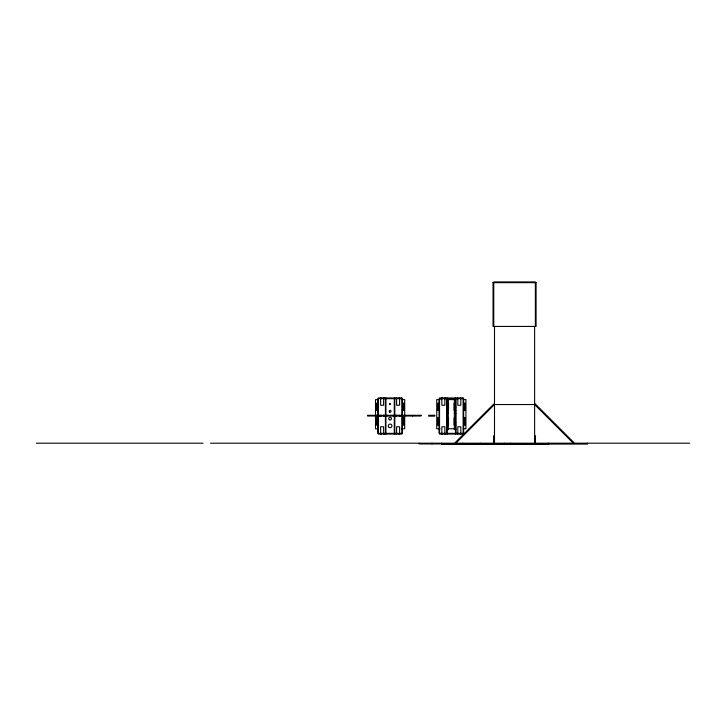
<?xml version="1.0" encoding="UTF-8"?>
<svg xmlns="http://www.w3.org/2000/svg" width="726" height="726" viewBox="0 0 726 726"><rect width="100%" height="100%" fill="white"/><g stroke="black" fill="none" stroke-linecap="round" stroke-linejoin="round"><path stroke-width="1.09" d="M494.497 404.536L455.828 443.196L455.211 442.579L493.871 403.919L494.497 404.536L534.626 404.536L573.295 443.196L573.912 442.579L535.243 403.919L534.626 404.536M493.036 282.659L536.087 282.659M377.765 399.599L375.514 399.599L375.514 428.785L377.765 428.785M401.342 399.599L404.709 399.599L404.709 428.785L401.342 428.785M440.101 399.599L436.734 399.599L436.734 428.785L440.101 428.785M447.96 399.599L454.694 399.599M463.678 399.599L465.929 399.599L465.929 428.785L463.678 428.785M446.844 407.803L448.305 407.803M454.358 407.803L455.819 407.803M446.844 410.544L448.523 410.544L448.523 403.248M455.819 410.544L454.14 410.544L454.14 403.248M446.844 413.275L448.305 413.275M454.358 413.275L455.819 413.275M446.844 422.405L448.305 422.405M454.358 422.405L455.819 422.405M446.844 425.137L448.523 425.137L448.523 417.84M455.819 425.137L454.14 425.137L454.14 417.84M446.844 428.785L455.819 428.785M446.844 429.701L448.305 429.701L448.305 398.683M455.819 429.701L454.358 429.701L454.358 398.683M494.497 435.899L493.616 435.899L493.616 443.196M534.626 435.899L535.507 435.899L535.398 443.931M36.3 443.196L203.053 443.196M210.558 443.196L689.7 443.196M587.479 443.196L587.479 444.076L441.635 444.076L441.635 443.196M548.82 443.196L548.82 444.076M548.275 443.196L548.275 443.931L419.111 443.931L419.111 443.196M536.087 282.45L536.087 326.437L493.036 326.437L493.036 282.45M535.361 326.437L535.361 281.924L493.762 281.924L493.762 326.437M534.626 326.745L534.626 444.076M510.596 443.196L510.596 443.931M504.488 443.196L504.488 443.931M494.497 326.745L494.497 444.076M480.303 443.196L480.303 444.076M462.889 443.196L462.889 443.931M460.81 397.957L460.81 405.253L457.816 405.253L457.816 397.957M460.81 434.075L460.81 426.779L457.816 426.779L457.816 434.075M460.293 397.957L460.293 398.683M460.293 433.349L460.293 434.075M457.298 397.957L457.298 398.683M457.298 433.349L457.298 434.075M456.79 443.196L456.79 443.931M456.028 398.683L456.028 433.349M455.511 397.957L455.511 434.075M447.152 397.957L447.152 434.075M446.635 398.683L446.635 433.349M445.365 397.957L445.365 398.683M445.365 433.349L445.365 434.075M444.847 397.957L444.847 405.253L441.853 405.253L441.853 397.957M444.847 434.075L444.847 426.779L441.853 426.779L441.853 434.075M442.361 397.957L442.361 398.683M442.361 433.349L442.361 434.075M431.988 443.196L431.988 443.931M412.658 415.29L412.658 416.016M403.72 415.29L403.72 416.016M400.725 415.29L400.725 416.016M399.59 397.957L399.59 405.253L396.596 405.253L396.596 397.957M399.59 415.29L399.59 416.016M399.59 434.075L399.59 426.779L396.596 426.779L396.596 434.075M399.073 397.957L399.073 398.683M399.073 415.29L399.073 416.016M399.073 433.349L399.073 434.075M396.596 415.29L396.596 416.016M396.078 397.957L396.078 398.683M396.078 415.29L396.078 416.016M396.078 433.349L396.078 434.075M394.808 398.683L394.808 433.349M394.599 415.29L394.599 416.016M394.291 397.957L394.291 434.075M393.138 415.29L393.138 416.016M387.085 415.29L387.085 416.016M385.933 397.957L385.933 434.075M385.624 415.29L385.624 416.016M385.415 398.683L385.415 433.349M384.145 397.957L384.145 398.683M384.145 415.29L384.145 416.016M384.145 433.349L384.145 434.075M383.627 397.957L383.627 405.253L380.633 405.253L380.633 397.957M383.627 415.29L383.627 416.016M383.627 434.075L383.627 426.779L380.633 426.779L380.633 434.075M381.15 397.957L381.15 398.683M381.15 415.29L381.15 416.016M381.15 433.349L381.15 434.075M380.633 415.29L380.633 416.016M379.498 415.29L379.498 416.016M376.504 415.29L376.504 416.016M389.653 404.037C390.733 405.589 390.561 402.458 389.653 404.037M401.895 397.957L378.328 397.957L378.328 434.075L401.895 434.075L401.895 397.957M463.115 397.957L439.548 397.957L439.548 434.075L463.115 434.075L463.115 397.957M402.413 398.683L377.81 398.683L377.81 433.349L402.413 433.349L402.413 398.683M463.633 398.683L439.03 398.683L439.03 433.349L463.633 433.349L463.633 398.683M377.193 403.248L376.358 403.248L376.358 410.544L377.193 410.544L377.193 403.248M403.865 403.248L403.03 403.248L403.03 410.544L403.865 410.544L403.865 403.248M438.413 403.248L437.578 403.248L437.578 410.544L438.413 410.544L438.413 403.248M465.085 403.248L464.25 403.248L464.25 410.544L465.085 410.544L465.085 403.248M421.007 415.29L367.565 415.29L367.565 416.016L421.007 416.016L421.007 415.29M434.738 415.29L428.676 415.29L428.676 416.161L434.738 416.161L434.738 415.29M377.193 417.84L376.358 417.84L376.358 425.137L377.193 425.137L377.193 417.84M403.865 417.84L403.03 417.84L403.03 425.137L403.865 425.137L403.865 417.84M438.413 417.84L437.578 417.84L437.578 425.137L438.413 425.137L438.413 417.84M465.085 417.84L464.25 417.84L464.25 425.137L465.085 425.137L465.085 417.84M389.653 412.069A0.917 0.917 0 0 0 391.024 411.279A0.917 0.917 0 0 0 389.653 410.489A0.917 0.917 0 0 0 389.653 412.069M389.426 419.764A1.37 1.37 0 0 0 391.477 418.584A1.37 1.37 0 0 0 389.426 417.396A1.37 1.37 0 0 0 389.426 419.764M389.2 427.46A1.824 1.824 0 0 0 391.94 425.881A1.824 1.824 0 0 0 389.2 424.302A1.824 1.824 0 0 0 389.2 427.46"/></g></svg>
